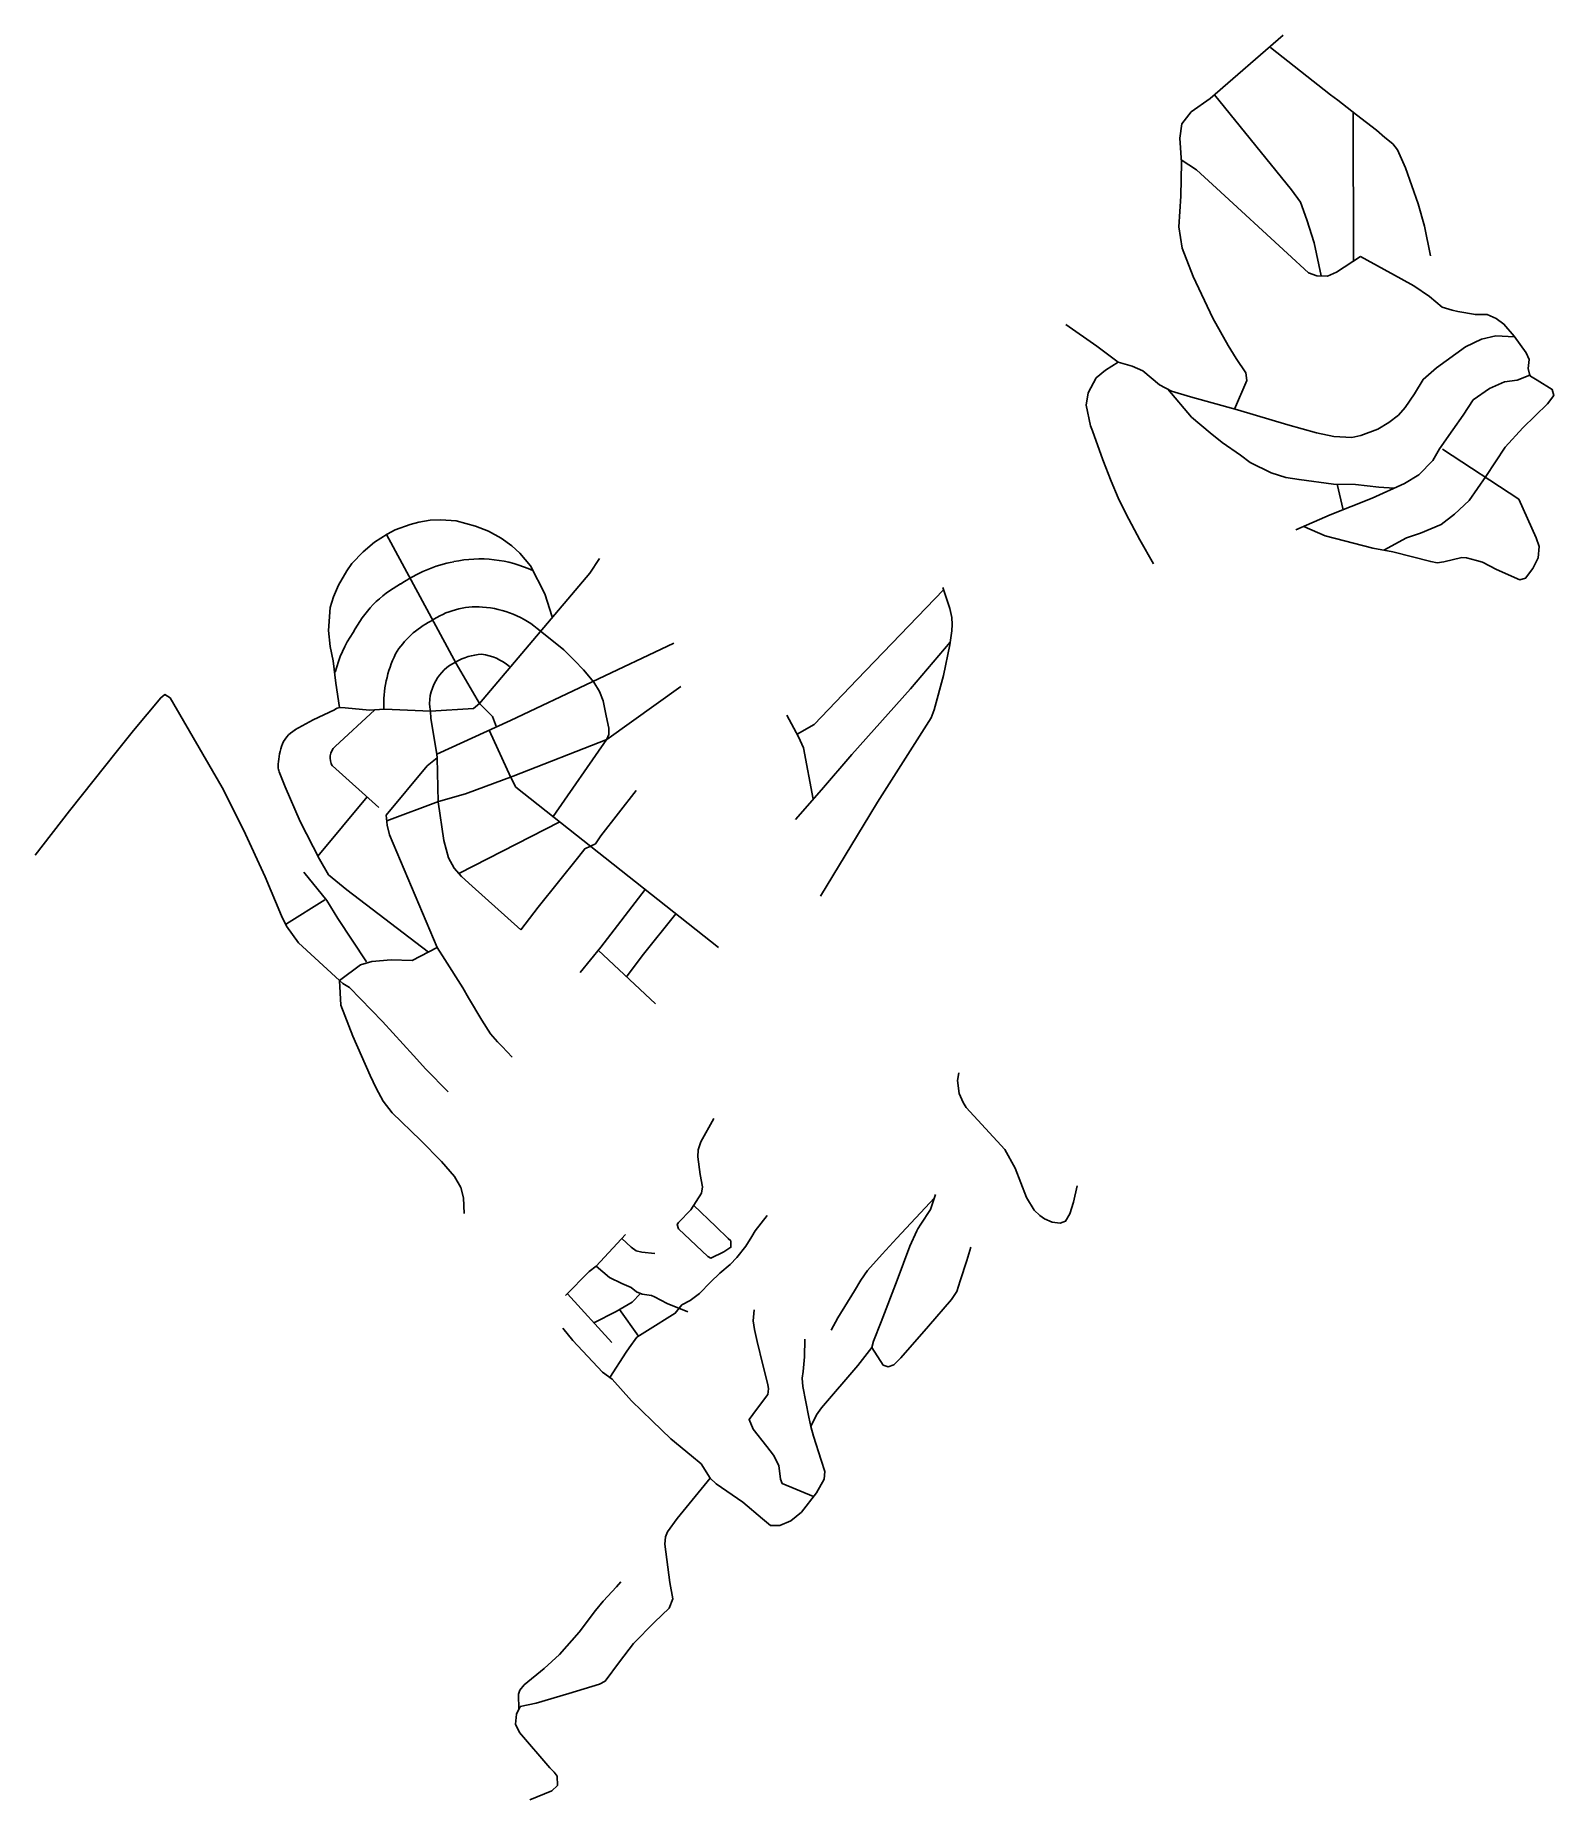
# Model space of a CAD drawing. Header units: millimetres. Extents: x 343407 to 345463, y 7367930 to 7370319.
import ezdxf

# ---------------------------------------------------------------- set-up
doc = ezdxf.new("R2010")
doc.units = ezdxf.units.MM
for name, color, linetype in [('AVENIDA AMAZONAS - 31_12_20 - PHANTOM - DJI_0001', 7, 'Continuous'), ('AVENIDA ARAGUAIA - 31_12_20 - PHANTOM - DJI_0003', 7, 'Continuous'), ('AVENIDA DA PRAIA - 31_12_20  - PHANTOM - DJI_0007', 7, 'Continuous'), ('AVENIDA IVAÍ  - 31_12_20 - PHANTOM - DJI_0004', 7, 'Continuous'), ('AVENIDA TOCANTIS - 31_12_20 - PHANTOM - DJI_0002', 7, 'Continuous'), ('ESTRADA SIMÃO PORTELA - 31_12_20 - PHANTOM - DJI_0042', 7, 'Continuous'), ('HEINRICH NORDOFF - 31_12_20 - PHANTOM - DJI_0005', 7, 'Continuous'), ('MCT - RUA ALJUBARROTA', 7, 'Continuous'), ('MCT - RUA BUSACO', 7, 'Continuous'), ('PASSAGEM 14 DE ABRIL - 31_12_20 - PHANTOM - DJI_0030', 7, 'Continuous'), ('PASSAGEM ANÁPOLIS - 31_12_20 - PHANTOM - DJI_0023', 7, 'Continuous'), ('PASSAGEM TROPICAL - 31_12_20 - PHANTOM - DJI_0024', 7, 'Continuous'), ('PRAÇA INFANTE - 02_01_21 - PHANTOM - DJI_0013', 7, 'Continuous'), ('RUA ADÔNIS - 31_12_20 - PHANTOM - DJI_0044', 7, 'Continuous'), ('RUA ALBERTINO PINOTI - 31_12_20 - PHANTOM - DJI_0015 - DJI_0014', 7, 'Continuous'), ('RUA ANA RUSSO VESTRI - 31_12_20 - PHANTOM - DJI_0016', 7, 'Continuous'), ('RUA ANTÔNIO CAPUTO - 31_12_20 - PHANTOM - DJI_0008', 7, 'Continuous'), ('RUA AUGUSTO PAULINO - 31_12_20 - MAVIC - DJI_0171', 7, 'Continuous'), ('RUA AÇORES - 02_01_21 - PHANTOM - DJI_0011', 7, 'Continuous'), ('RUA BECHELI - 31_12_20 - PHANTOM - DJI_0012', 7, 'Continuous'), ('RUA BELO MONTE - 31_12_20 - PHANTOM - DJI_0031', 7, 'Continuous'), ('RUA CILEI JOSÉ TIAGO - 31_12_20 - MAVIC - DJI_0163', 7, 'Continuous'), ('RUA CINTRA - 02_01_21 - PHANTOM - DJI_0012', 7, 'Continuous'), ('RUA DA QUADRA - 31_12_20 - PHANTOM - DJI_0029', 7, 'Continuous'), ('RUA DAPHNIS - 31_12_20 - PHANTOM - DJI_0043', 7, 'Continuous'), ('RUA DAYANE DE SÁ SILVA - 31_12_20 - PHANTOM - DJI_0018', 7, 'Continuous'), ('RUA DO PÔRTO - 31_12_20 - PHANTOM - DJI_0006', 7, 'Continuous'), ('RUA DONA LUÍSA - 31_12_20 - PHANTOM - DJI_0013', 7, 'Continuous'), ('RUA EMÍLIA - 31_12_20 - PHANTOM - DJI_0017', 7, 'Continuous'), ('RUA HORIZONTE - 31_12_20 - PHANTOM - DJI_0025', 7, 'Continuous'), ('RUA JACIPORÃ - 31_12_20 - PHANTOM - DJI_0022 - DJI_0019', 7, 'Continuous'), ('RUA JOSÉ GREGÓRIO DE MEDEIROS - 31_12_20 - MAVIC - DJI_0172', 7, 'Continuous'), ('RUA JOSÉFINA NANI GÉA - 02_01_21 - PHANTOM - DJI_0007', 7, 'Continuous'), ('RUA JURITI - 02_01_21 - PHANTOM - DJI_0009', 7, 'Continuous'), ('RUA LAMBARÍ - 02_01_21 - MAVIC - DJI_0237', 7, 'Continuous'), ('RUA LETICIA SALES - 31_12_20 - PHANTOM - DJI_0038', 7, 'Continuous'), ('RUA MAFRA - 02_01_21 - PHANTOM - DJI_0010', 7, 'Continuous'), ('RUA MARCÍLIO CONRADO - 31_12_20 - PHANTOM - DJI_0032', 7, 'Continuous'), ('RUA MARIA CAPUTO PAGANO - 02_01_21 - PHANTOM - DJI_0008', 7, 'Continuous'), ('RUA NOSSA SRA. DO CARMO - 31_12_20 - MAVIC - DJI_0167 - DJI_0168', 7, 'Continuous'), ('RUA NOVA - 31_12_20 - PHANTOM - DJI_0027', 7, 'Continuous'), ('RUA PASSAGEM DA CONQUISTA - 31_12_20 - PHANTOM - DJI_0026', 7, 'Continuous'), ('RUA PIRAQUARAS - 02_01_21 - MAVIC - DJI_0238', 7, 'Continuous'), ('RUA PORTUGAL - 02_01_21 - PHANTOM - DJI_0006', 7, 'Continuous'), ('RUA RIO ACIMA - 31_12_20 - PHANTOM - DJI_0009 - DJI_0010', 7, 'Continuous'), ('RUA RIO DAS PEDRAS - 31_12_20 - PHANTOM - DJI_0041', 7, 'Continuous'), ('RUA RIO GRANDE - 31_12_20 - PHANTOM - DJI_0040', 7, 'Continuous'), ('RUA ROLANDO MARQUES - 31_12_20 - MAVIC - DJI_0173', 7, 'Continuous'), ('RUA ROWENA - 31_12_20 - MAVIC - DJI_0168', 7, 'Continuous'), ('RUA SANTANA MARIA - 31_12_20 - MAVIC - DJI_0166', 7, 'Continuous'), ('RUA SEM NOME - 31_12_20 - PHANTOM - DJI_0021', 7, 'Continuous'), ('RUA SEXTO GUAZELI - 31_12_20 - MAVIC - DJI_0170', 7, 'Continuous'), ("RUA SOFÍA D'ÂNGELO CAPUTO - 31_12_20 - MAVIC - DJI_0164 - DJI_0165", 7, 'Continuous'), ('RUA TAMIRES - 31_12_20 - PHANTOM - DJI_0045', 7, 'Continuous'), ('RUA TROPICAL - 31_12_20 - PHANTOM - DJI_0028', 7, 'Continuous'), ('RUA VICENTINA CAPUTO PELOSINI - 31_12_20 - MAVIC - DJI_0169', 7, 'Continuous'), ('RUA VISTA ALEGRE - 31_12_20 - PHANTOM - DJI_0020', 7, 'Continuous'), ('RUA ÂNGELA GIANOTO - 31_12_20 - PHANTOM - DJI_0011', 7, 'Continuous')]:
    doc.layers.add(name, color=color, linetype=linetype)

msp = doc.modelspace()

# ---------------------------------------------------------------- linework, layer by layer
at = {"layer": 'AVENIDA AMAZONAS - 31_12_20 - PHANTOM - DJI_0001'}
msp.add_lwpolyline([(344106.4, 7369531.6), (344096.5, 7369563.1), (344077, 7369600.8), (344062.6, 7369618.2), (344051.7, 7369628.1), (344037.3, 7369638.5), (344020.1, 7369647.8), (344002.7, 7369654.4), (343976.3, 7369661.7), (343955.7, 7369663.1), (343941.4, 7369662.6), (343925.9, 7369659.9), (343914.2, 7369656.7), (343893.7, 7369649.4), (343882.8, 7369643.8), (343865.8, 7369633), (343850.4, 7369619.6), (343835.3, 7369604.1), (343828.2, 7369593.9), (343817.3, 7369574.8), (343810.5, 7369559), (343806, 7369544.3), (343803.5, 7369513.4), (343805.9, 7369491.8), (343810.1, 7369472.4), (343813.7, 7369441.8), (343818.6, 7369408.9)], dxfattribs=at)
at = {"layer": 'AVENIDA ARAGUAIA - 31_12_20 - PHANTOM - DJI_0003'}
msp.add_lwpolyline([(344090.2, 7369512.8), (344122.1, 7369487), (344136.8, 7369472.7), (344148.8, 7369460.2), (344162.8, 7369443.5), (344170.7, 7369430.8), (344175.6, 7369418.2), (344179.4, 7369397.7), (344183.1, 7369381.1), (344183.1, 7369372.4), (344180.6, 7369366)], dxfattribs=at)
for centre, radius, start, end in [((344004.5, 7369435.5), 109.8, 86.0667, 124.4767), ((344004.4, 7369415.7), 129.5, 48.4921, 86.6001), ((343998.8, 7369416.7), 123.1, 117.2835, 148.0502), ((344034.1, 7369413), 155.7, 153.8088, 182.3716)]:
    msp.add_arc(centre, radius, start, end, dxfattribs=at)
at = {"layer": 'AVENIDA DA PRAIA - 31_12_20  - PHANTOM - DJI_0007'}
for points in [[(343882.1, 7369643.3), (343976.5, 7369468.6)], [(343976.5, 7369468.6), (344008.2, 7369414.3)], [(344008.2, 7369414.3), (344025.5, 7369396.6), (344031, 7369382.6), (344031, 7369382.6)]]:
    msp.add_lwpolyline(points, dxfattribs=at)
at = {"layer": 'AVENIDA IVAÍ  - 31_12_20 - PHANTOM - DJI_0004'}
for points in [[(343941.9, 7369404), (343942.2, 7369394.3), (343950.1, 7369345.8)], [(343950.9, 7369341), (343951.9, 7369281.4), (343951.9, 7369281.4)]]:
    msp.add_lwpolyline(points, dxfattribs=at)
for centre, radius, start, end in [((343999.8, 7369418.8), 57.1, 115.075, 152.7589), ((344015.9, 7369400.6), 80.7, 93.5155, 119.945), ((344002.5, 7369410.9), 70.7, 49.2605, 83.1603), ((343993.9, 7369415.9), 53.4, 147.0655, 192.9331)]:
    msp.add_arc(centre, radius, start, end, dxfattribs=at)
at = {"layer": 'AVENIDA TOCANTIS - 31_12_20 - PHANTOM - DJI_0002'}
for centre, radius, start, end in [((344011.2, 7369415.4), 194.8, 101.2115, 124.3473), ((344008.6, 7369439.9), 170.3, 65.1048, 101.9617), ((343973.3, 7369441.6), 152.7, 118.137, 153.2142), ((343972.7, 7369416.9), 164.9, 145.4598, 165.9022)]:
    msp.add_arc(centre, radius, start, end, dxfattribs=at)
at = {"layer": 'ESTRADA SIMÃO PORTELA - 31_12_20 - PHANTOM - DJI_0042'}
for points in [[(344635.4, 7369571.7), (344644.7, 7369543.3), (344647.5, 7369530.7), (344648.2, 7369521.5), (344647.8, 7369513), (344645, 7369494), (344636.3, 7369452.5), (344623.6, 7369405.9), (344619.6, 7369394.9), (344547.2, 7369280.8), (344536.7, 7369263.6), (344469.6, 7369153.4)], [(344656.9, 7368914.2), (344655.3, 7368904), (344657.7, 7368886.2), (344663, 7368874.3), (344666.9, 7368867.5), (344719.2, 7368810.3), (344733.2, 7368785.3), (344748.9, 7368745.6), (344758.9, 7368728.3), (344767, 7368721.2), (344773, 7368716.6), (344783.5, 7368712.1), (344794.5, 7368710.8), (344801.6, 7368713.3), (344807.3, 7368723.3), (344812.4, 7368739.3), (344817.5, 7368761.2)]]:
    msp.add_lwpolyline(points, dxfattribs=at)
at = {"layer": 'HEINRICH NORDOFF - 31_12_20 - PHANTOM - DJI_0005'}
for points in [[(344170.7, 7369610.6), (344157.5, 7369590.9), (344008.2, 7369414.3)], [(344008.2, 7369414.3), (343999.8, 7369407.7), (343941.9, 7369404), (343941.9, 7369404)]]:
    msp.add_lwpolyline(points, dxfattribs=at)
at = {"layer": 'MCT - RUA ALJUBARROTA'}
for points in [[(345113.3, 7369649.6), (345160, 7369669.9), (345216.6, 7369692.6), (345260.5, 7369712.4), (345280, 7369724.2), (345298.8, 7369743.3), (345308, 7369759.1), (345326.1, 7369784.9), (345340, 7369804.7), (345353.5, 7369825.6), (345375.7, 7369841), (345395.9, 7369850.2), (345413, 7369852.5), (345430.3, 7369859.2)], [(345415.2, 7369691.1), (345312, 7369758.8)], [(345415.2, 7369691.1), (345438.7, 7369638.8), (345443, 7369627.2), (345441.6, 7369611.8), (345434.4, 7369597.1), (345424.6, 7369584.1), (345416.7, 7369581.9), (345385, 7369596), (345366.2, 7369605.9), (345357.9, 7369608), (345344.7, 7369611.5), (345338.1, 7369612.1), (345313.8, 7369606.3), (345304.6, 7369605.1), (345296.1, 7369606.7), (345244.6, 7369619.9), (345217.9, 7369624.9), (345153.1, 7369641.3), (345125, 7369653.6)]]:
    msp.add_lwpolyline(points, dxfattribs=at)
at = {"layer": 'MCT - RUA BUSACO'}
msp.add_lwpolyline([(345409.1, 7369911.9), (345425.3, 7369889.1), (345429.2, 7369880.2), (345427.9, 7369867.9), (345429.8, 7369860.3), (345431, 7369857.6), (345440.4, 7369852.3), (345460.6, 7369839.7), (345462.6, 7369831.7), (345454.3, 7369820.4), (345420.8, 7369787.9), (345396.8, 7369761.5), (345370.9, 7369722), (345348.3, 7369689.5), (345328.3, 7369671), (345310.3, 7369656.8), (345282.3, 7369644.9), (345263.3, 7369638.7), (345232.4, 7369622.1)], dxfattribs=at)
at = {"layer": 'PASSAGEM 14 DE ABRIL - 31_12_20 - PHANTOM - DJI_0030'}
msp.add_lwpolyline([(344184.7, 7368501.6), (344206.6, 7368535.9), (344210.7, 7368542.1), (344221.2, 7368556.3), (344235.4, 7368565.3), (344273.2, 7368588.8), (344282.2, 7368600.1), (344293.2, 7368605.9), (344305.9, 7368615.5), (344321, 7368630.7), (344333.6, 7368643), (344347.6, 7368654.5), (344356.7, 7368664), (344368.6, 7368679.6), (344376.7, 7368692.5), (344381.1, 7368700.3), (344397.5, 7368721.2)], dxfattribs=at)
at = {"layer": 'PASSAGEM ANÁPOLIS - 31_12_20 - PHANTOM - DJI_0023'}
for points in [[(344121.1, 7368568.7), (344134.3, 7368551.6), (344174.7, 7368509.1), (344187.5, 7368499.4), (344213.7, 7368469.9), (344241.9, 7368442.8), (344267.3, 7368418.7), (344295.1, 7368395.7)], [(344295.1, 7368395.7), (344308.1, 7368385), (344320.6, 7368365.2)]]:
    msp.add_lwpolyline(points, dxfattribs=at)
at = {"layer": 'PASSAGEM TROPICAL - 31_12_20 - PHANTOM - DJI_0024'}
msp.add_lwpolyline([(344124.7, 7368612.6), (344156.6, 7368645.1), (344166.1, 7368652.4)], dxfattribs=at)
at = {"layer": 'PRAÇA INFANTE - 02_01_21 - PHANTOM - DJI_0013'}
msp.add_lwpolyline([(345169.6, 7369711.5), (345177.4, 7369676.9)], dxfattribs=at)
at = {"layer": 'RUA ADÔNIS - 31_12_20 - PHANTOM - DJI_0044'}
msp.add_lwpolyline([(344424, 7369398.5), (344440, 7369369.4), (344446.9, 7369354.6), (344460, 7369284.9)], dxfattribs=at)
at = {"layer": 'RUA ALBERTINO PINOTI - 31_12_20 - PHANTOM - DJI_0015 - DJI_0014'}
for p, q in [((343782.9, 7369392.4), (343758.2, 7369378.7)), ((343811.7, 7369405.8), (343782.9, 7369392.4)), ((343736.8, 7369321.9), (343744.7, 7369301.4)), ((343744.7, 7369301.4), (343765, 7369254.5)), ((343765, 7369254.5), (343791.3, 7369203.4)), ((343791.3, 7369203.4), (343803.7, 7369182.3)), ((343803.7, 7369182.3), (343828.6, 7369162)), ((343828.6, 7369162), (343938.8, 7369077.8))]:
    msp.add_line(p, q, dxfattribs=at)
msp.add_lwpolyline([(343879.5, 7369406.6), (343859.1, 7369405.6), (343826, 7369408.7), (343819.3, 7369408.9)], dxfattribs=at)
for centre, radius, start, end in [((343819, 7369398.9), 10, 88.3286, 136.4065), ((343777.3, 7369344.4), 39.2, 119.0641, 162.284), ((343832.2, 7369326.9), 96.8, 162.284, 178.9386), ((343750.4, 7369328.4), 15, 178.9386, 205.6642)]:
    msp.add_arc(centre, radius, start, end, dxfattribs=at)
at = {"layer": 'RUA ANA RUSSO VESTRI - 31_12_20 - PHANTOM - DJI_0016'}
for p, q in [((343866.4, 7369406), (343812.5, 7369356.1)), ((343808.8, 7369330.1), (343871.9, 7369273.6))]:
    msp.add_line(p, q, dxfattribs=at)
msp.add_arc((343826.6, 7369340.8), 20.8, 132.7997, 210.93, dxfattribs=at)
at = {"layer": 'RUA ANTÔNIO CAPUTO - 31_12_20 - PHANTOM - DJI_0008'}
for points in [[(344180.3, 7369365.7), (344280.6, 7369437.6)], [(343882.5, 7369255.5), (343952.7, 7369281.8), (343989.1, 7369292.3), (344053.5, 7369315.9), (344180.3, 7369365.7)]]:
    msp.add_lwpolyline(points, dxfattribs=at)
at = {"layer": 'RUA AUGUSTO PAULINO - 31_12_20 - MAVIC - DJI_0171'}
msp.add_lwpolyline([(343818.5, 7369039.1), (343822.9, 7369035.1), (343832, 7369030), (343876.6, 7368983.7), (343918.9, 7368937.6), (343935.6, 7368919.4), (343965.4, 7368888.4)], dxfattribs=at)
at = {"layer": 'RUA AÇORES - 02_01_21 - PHANTOM - DJI_0011'}
msp.add_lwpolyline([(344801.8, 7369927.6), (344844.1, 7369898.2), (344872.7, 7369876.6)], dxfattribs=at)
at = {"layer": 'RUA BECHELI - 31_12_20 - PHANTOM - DJI_0012'}
msp.add_lwpolyline([(343746.6, 7369116), (343798.6, 7369148.5)], dxfattribs=at)
at = {"layer": 'RUA BELO MONTE - 31_12_20 - PHANTOM - DJI_0031'}
msp.add_lwpolyline([(344373.2, 7368444.9), (344378.5, 7368431.7), (344397.2, 7368408.2), (344406.3, 7368396.7), (344413.2, 7368382.5), (344415.6, 7368364), (344417.8, 7368358.3), (344460.3, 7368340.6)], dxfattribs=at)
at = {"layer": 'RUA CILEI JOSÉ TIAGO - 31_12_20 - MAVIC - DJI_0163'}
msp.add_lwpolyline([(344168.7, 7369080.2), (344246.5, 7369007.7)], dxfattribs=at)
at = {"layer": 'RUA CINTRA - 02_01_21 - PHANTOM - DJI_0012'}
msp.add_lwpolyline([(344940.3, 7369839.9), (344972.2, 7369802.2), (344997.4, 7369781.1), (345013.5, 7369767.7), (345038.4, 7369750.5), (345051.6, 7369741), (345079.9, 7369726.9), (345100, 7369720.6), (345117.9, 7369717.6), (345164.4, 7369711.6), (345194.3, 7369710.8), (345226, 7369707.4), (345246.5, 7369706.1)], dxfattribs=at)
at = {"layer": 'RUA DA QUADRA - 31_12_20 - PHANTOM - DJI_0029'}
msp.add_lwpolyline([(344197.7, 7368593.8), (344223.2, 7368557.6)], dxfattribs=at)
at = {"layer": 'RUA DAPHNIS - 31_12_20 - PHANTOM - DJI_0043'}
msp.add_lwpolyline([(344438.1, 7369372.9), (344461.2, 7369385.8), (344519.3, 7369446.9), (344636.5, 7369568.3)], dxfattribs=at)
at = {"layer": 'RUA DAYANE DE SÁ SILVA - 31_12_20 - PHANTOM - DJI_0018'}
msp.add_lwpolyline([(344484.4, 7368565.9), (344493.1, 7368582.4), (344515.8, 7368619.1), (344524.5, 7368633.4), (344533.5, 7368646.7), (344553.1, 7368668.6), (344573, 7368690.3), (344624, 7368745.2)], dxfattribs=at)
at = {"layer": 'RUA DO PÔRTO - 31_12_20 - PHANTOM - DJI_0006'}
msp.add_line((343941.9, 7369404), (343879.5, 7369406.6), dxfattribs=at)
at = {"layer": 'RUA DONA LUÍSA - 31_12_20 - PHANTOM - DJI_0013'}
msp.add_lwpolyline([(343770.3, 7369185.9), (343801.2, 7369147.8), (343816, 7369123.2), (343855, 7369064.8)], dxfattribs=at)
at = {"layer": 'RUA EMÍLIA - 31_12_20 - PHANTOM - DJI_0017'}
msp.add_lwpolyline([(343855.8, 7369288), (343789.2, 7369207.5)], dxfattribs=at)
at = {"layer": 'RUA HORIZONTE - 31_12_20 - PHANTOM - DJI_0025'}
msp.add_lwpolyline([(344166.1, 7368652.4), (344205.8, 7368695.4)], dxfattribs=at)
at = {"layer": 'RUA JACIPORÃ - 31_12_20 - PHANTOM - DJI_0022 - DJI_0019'}
for points in [[(344625.5, 7368749.7), (344618.8, 7368729), (344605.7, 7368709.2), (344601.8, 7368702.8), (344600.2, 7368700.2), (344590.9, 7368679.5), (344573.6, 7368633.5), (344551.9, 7368577), (344541.4, 7368550.8), (344539.4, 7368542.5), (344520.4, 7368518.1), (344471.1, 7368460.4), (344464.2, 7368451), (344456.9, 7368435.5)], [(344320.6, 7368365.2), (344328.5, 7368357.8), (344364.5, 7368332.8), (344391.2, 7368310.2), (344402.3, 7368301.5), (344414.9, 7368301.4), (344429.6, 7368307.5), (344443.9, 7368319.5), (344464.2, 7368345.6), (344474.7, 7368364), (344475.5, 7368374.6), (344470.9, 7368389.6), (344460.2, 7368422.3), (344456.9, 7368435.5)]]:
    msp.add_lwpolyline(points, dxfattribs=at)
at = {"layer": 'RUA JOSÉ GREGÓRIO DE MEDEIROS - 31_12_20 - MAVIC - DJI_0172'}
msp.add_lwpolyline([(344144.3, 7369050.2), (344172.3, 7369084.6), (344232.6, 7369162.4)], dxfattribs=at)
at = {"layer": 'RUA JOSÉFINA NANI GÉA - 02_01_21 - PHANTOM - DJI_0007'}
msp.add_lwpolyline([(345003.5, 7370238.8), (345107.6, 7370110.1), (345119.7, 7370093.4), (345128.2, 7370069.4), (345138.2, 7370038.4), (345147.7, 7369993.4)], dxfattribs=at)
at = {"layer": 'RUA JURITI - 02_01_21 - PHANTOM - DJI_0009'}
msp.add_lwpolyline([(345409.1, 7369911.9), (345395.1, 7369928.3), (345384.8, 7369935.8), (345372.5, 7369941), (345356.7, 7369941.2), (345332.8, 7369945.4), (345324.9, 7369947), (345311.8, 7369951.1), (345294.4, 7369965.8), (345273.2, 7369980), (345256.2, 7369989.5), (345201.1, 7370019.8)], dxfattribs=at)
at = {"layer": 'RUA LAMBARÍ - 02_01_21 - MAVIC - DJI_0237'}
msp.add_lwpolyline([(345191.1, 7370215.2), (345191.5, 7370013.5)], dxfattribs=at)
at = {"layer": 'RUA LETICIA SALES - 31_12_20 - PHANTOM - DJI_0038'}
msp.add_lwpolyline([(344325.3, 7368852.3), (344307.8, 7368821), (344304.1, 7368810.2), (344303.9, 7368800.5), (344306.7, 7368776.6), (344310, 7368760.1), (344308.6, 7368751.5), (344294, 7368728.9), (344277.5, 7368711.7), (344275.7, 7368708.7), (344277.6, 7368703.1), (344317.3, 7368665.6), (344321.3, 7368663.5), (344339, 7368671.7), (344348.4, 7368678), (344348.4, 7368686.6), (344344.7, 7368689.9), (344328.1, 7368706.1), (344297.9, 7368735)], dxfattribs=at)
at = {"layer": 'RUA MAFRA - 02_01_21 - PHANTOM - DJI_0010'}
for points in [[(344872.7, 7369876.6), (344872.7, 7369876.6), (344891.8, 7369871.3), (344906.4, 7369864.9), (344929, 7369846), (344945.3, 7369837.2), (344970.6, 7369829.7), (345034.4, 7369812.1), (345102.7, 7369791.9), (345141.5, 7369780.8), (345164.7, 7369776), (345189.2, 7369774.8), (345201.4, 7369777.4), (345224.3, 7369785.9), (345239.4, 7369794.9), (345252.5, 7369804.9), (345261.3, 7369815.3), (345274.1, 7369833.8), (345285.8, 7369853.2), (345303.9, 7369869), (345343.3, 7369897.2), (345365, 7369908), (345384.2, 7369912.1), (345409.7, 7369911.1)], [(344920.7, 7369603.6), (344902.2, 7369636.1), (344883.8, 7369670.8), (344872.8, 7369692.9), (344863.5, 7369715.6), (344852.2, 7369744.5), (344837.9, 7369783.6), (344835.2, 7369790.6), (344829.7, 7369818.6), (344832.3, 7369835), (344843.2, 7369855.3), (344855.5, 7369866), (344872.7, 7369876.6)]]:
    msp.add_lwpolyline(points, dxfattribs=at)
at = {"layer": 'RUA MARCÍLIO CONRADO - 31_12_20 - PHANTOM - DJI_0032'}
for points in [[(343951.9, 7369281.4), (343959.6, 7369228.7), (343965.9, 7369205.4), (343973.6, 7369191.6), (343983.8, 7369180.3), (343998.1, 7369167.1), (344064, 7369107.9)], [(344380.1, 7368593.3), (344378.7, 7368578.6), (344380.2, 7368566.9), (344384.2, 7368550.6), (344391.8, 7368518.8), (344395.1, 7368504.9), (344398.5, 7368491.9), (344399.3, 7368486.9), (344398.8, 7368482.2), (344398.5, 7368478.6), (344383.2, 7368458.3), (344373.2, 7368444.9), (344373.2, 7368444.9)]]:
    msp.add_lwpolyline(points, dxfattribs=at)
at = {"layer": 'RUA MARIA CAPUTO PAGANO - 02_01_21 - PHANTOM - DJI_0008'}
msp.add_lwpolyline([(344958.2, 7370150.8), (344978.9, 7370137.1), (345006.2, 7370112.1), (345102.2, 7370024), (345130.8, 7369997.8), (345141.8, 7369993.6), (345156.2, 7369993), (345168.4, 7369998.4), (345201.1, 7370019.8)], dxfattribs=at)
at = {"layer": 'RUA NOSSA SRA. DO CARMO - 31_12_20 - MAVIC - DJI_0167 - DJI_0168'}
msp.add_lwpolyline([(344064, 7369107.9), (344087.3, 7369138.6), (344142.7, 7369207.2), (344150.5, 7369217.7), (344158.3, 7369221.3)], dxfattribs=at)
at = {"layer": 'RUA NOVA - 31_12_20 - PHANTOM - DJI_0027'}
msp.add_lwpolyline([(344166.1, 7368652.4), (344184.1, 7368636.9), (344201, 7368629.1), (344213.2, 7368623.4), (344220.7, 7368617.6), (344228.1, 7368614.7), (344240.8, 7368612.8), (344244.9, 7368611), (344262, 7368602.1), (344290, 7368590.7)], dxfattribs=at)
at = {"layer": 'RUA PASSAGEM DA CONQUISTA - 31_12_20 - PHANTOM - DJI_0026'}
msp.add_lwpolyline([(344200.9, 7368689.9), (344213.3, 7368678.3), (344220.3, 7368673.1), (344227.9, 7368671.4), (344245.5, 7368669.5)], dxfattribs=at)
at = {"layer": 'RUA PIRAQUARAS - 02_01_21 - MAVIC - DJI_0238'}
msp.add_lwpolyline([(345296, 7370020.7), (345287.6, 7370060.7), (345278.9, 7370091.2), (345261.9, 7370139.6), (345251, 7370164), (345244.7, 7370172.2), (345234.1, 7370181), (345222.5, 7370190.9), (345195.5, 7370211.7), (345170.3, 7370231.4), (345160.6, 7370238.9), (345079, 7370302.9)], dxfattribs=at)
at = {"layer": 'RUA PORTUGAL - 02_01_21 - PHANTOM - DJI_0006'}
msp.add_lwpolyline([(345030.3, 7369813.2), (345047.3, 7369852), (345045.6, 7369862.1), (345032.8, 7369881.7), (345021.8, 7369899.4), (345001.1, 7369936.2), (344974.3, 7369992.5), (344959.4, 7370031.1), (344955.1, 7370059.9), (344957.5, 7370101.6), (344958.4, 7370147.2), (344956.3, 7370179.9), (344959.2, 7370199.6), (344971.9, 7370215.5), (344997.5, 7370233.5), (345096.3, 7370319.3)], dxfattribs=at)
at = {"layer": 'RUA RIO ACIMA - 31_12_20 - PHANTOM - DJI_0009 - DJI_0010'}
for points in [[(343950.1, 7369345.8), (344050, 7369391.2), (344271.4, 7369496.1)], [(343950.1, 7369345.8), (343950.9, 7369341), (343937.1, 7369329.8), (343881.8, 7369263.3), (343883.1, 7369249.6), (343886.2, 7369236.5), (343950.9, 7369084.1)], [(343818.5, 7369039.1), (343846.8, 7369060.4), (343862.1, 7369064.9), (343888.6, 7369067.4), (343916.8, 7369066.2), (343950.9, 7369084.1)], [(343818.5, 7369039.1), (343820.2, 7369005.9), (343836.5, 7368964.1), (343859.9, 7368910.6), (343868, 7368893.3), (343877.8, 7368875.8), (343889.9, 7368860.2), (343928.2, 7368823.3), (343956.5, 7368794.4), (343974.2, 7368773.8), (343982.9, 7368758.8), (343986.3, 7368745.1), (343987.3, 7368724)]]:
    msp.add_lwpolyline(points, dxfattribs=at)
at = {"layer": 'RUA RIO DAS PEDRAS - 31_12_20 - PHANTOM - DJI_0041'}
msp.add_lwpolyline([(344061.2, 7368052), (344061, 7368072.8), (344062.7, 7368078.1), (344068.4, 7368085.5), (344095.4, 7368107.6), (344116.5, 7368126.4), (344143, 7368156.7), (344164.9, 7368186.1), (344175.5, 7368198.8), (344193.7, 7368218.3), (344199.5, 7368224.8)], dxfattribs=at)
at = {"layer": 'RUA RIO GRANDE - 31_12_20 - PHANTOM - DJI_0040'}
msp.add_lwpolyline([(344076.2, 7367929.9), (344105.8, 7367942), (344113.5, 7367949.1), (344113.1, 7367961.9), (344109.2, 7367967.2), (344103.2, 7367973.3), (344062.2, 7368020.9), (344057, 7368032.3), (344058.2, 7368046), (344063.2, 7368056), (344084.8, 7368060.8), (344129.1, 7368073.6), (344170.7, 7368086.2), (344178.4, 7368090.7), (344197.4, 7368116.6), (344216.7, 7368141.7), (344244.9, 7368170.2), (344264.8, 7368189.3), (344269.8, 7368202), (344265.9, 7368224.2), (344259, 7368276.1), (344259.9, 7368286.1), (344262.6, 7368292.8), (344275.9, 7368310.9), (344320.6, 7368365.2)], dxfattribs=at)
at = {"layer": 'RUA ROLANDO MARQUES - 31_12_20 - MAVIC - DJI_0173'}
msp.add_lwpolyline([(344207.2, 7369044.3), (344228.4, 7369072.9), (344274.1, 7369129.5)], dxfattribs=at)
at = {"layer": 'RUA ROWENA - 31_12_20 - MAVIC - DJI_0168'}
msp.add_lwpolyline([(344158.3, 7369221.3), (344164.9, 7369224.5), (344172.3, 7369235.1), (344220.2, 7369296.5)], dxfattribs=at)
at = {"layer": 'RUA SANTANA MARIA - 31_12_20 - MAVIC - DJI_0166'}
msp.add_lwpolyline([(344107.9, 7369261.2), (344180.6, 7369366)], dxfattribs=at)
at = {"layer": 'RUA SEM NOME - 31_12_20 - PHANTOM - DJI_0021'}
msp.add_lwpolyline([(344456.9, 7368435.5), (344453.8, 7368447.8), (344445.8, 7368489.5), (344444.8, 7368500.8), (344446.2, 7368509.8), (344448.3, 7368529.7), (344448.5, 7368553.7)], dxfattribs=at)
at = {"layer": 'RUA SEXTO GUAZELI - 31_12_20 - MAVIC - DJI_0170'}
msp.add_lwpolyline([(344052.5, 7368935.5), (344038.8, 7368949.8), (344032.6, 7368956.3), (344022.8, 7368967), (344011.1, 7368985.4), (343993.1, 7369016), (343985.5, 7369029.6), (343961.2, 7369067.7), (343950.9, 7369084.1)], dxfattribs=at)
at = {"layer": "RUA SOFÍA D'ÂNGELO CAPUTO - 31_12_20 - MAVIC - DJI_0164 - DJI_0165"}
msp.add_lwpolyline([(344021, 7369378.1), (344021.3, 7369378.2), (344050.3, 7369314.3), (344057.4, 7369301.3), (344331.7, 7369083.9)], dxfattribs=at)
at = {"layer": 'RUA TAMIRES - 31_12_20 - PHANTOM - DJI_0045'}
msp.add_lwpolyline([(344435.8, 7369257.3), (344471, 7369297.5), (344512.1, 7369345.4), (344591.5, 7369434.3), (344645.5, 7369497.4)], dxfattribs=at)
at = {"layer": 'RUA TROPICAL - 31_12_20 - PHANTOM - DJI_0028'}
for points in [[(344127.1, 7368615.1), (344187.1, 7368549.3)], [(344163, 7368575.8), (344193.2, 7368591.2), (344214.6, 7368603.8), (344226.2, 7368615.5)]]:
    msp.add_lwpolyline(points, dxfattribs=at)
at = {"layer": 'RUA VICENTINA CAPUTO PELOSINI - 31_12_20 - MAVIC - DJI_0169'}
msp.add_lwpolyline([(343980.2, 7369184.2), (344116.9, 7369254.1)], dxfattribs=at)
at = {"layer": 'RUA VISTA ALEGRE - 31_12_20 - PHANTOM - DJI_0020'}
msp.add_lwpolyline([(344539.2, 7368542.3), (344554.8, 7368518.5), (344561.4, 7368516.3), (344569.1, 7368518.8), (344578.7, 7368528.5), (344615.9, 7368571.2), (344647.3, 7368607.4), (344654.3, 7368618.2), (344658.8, 7368632.6), (344667.9, 7368660.2), (344673.3, 7368678.2)], dxfattribs=at)
at = {"layer": 'RUA ÂNGELA GIANOTO - 31_12_20 - PHANTOM - DJI_0011'}
msp.add_lwpolyline([(343406.6, 7369208.9), (343452.7, 7369269.1), (343517.8, 7369350.8), (343539.6, 7369377.7), (343576.4, 7369422.3), (343582, 7369426.4), (343589.2, 7369421.9), (343659.6, 7369300.8), (343688.6, 7369243.5), (343717.8, 7369179.9), (343739.8, 7369126.7), (343746.7, 7369113), (343762.8, 7369090.2), (343818.5, 7369039.1)], dxfattribs=at)

doc.saveas('drawing.dxf')
